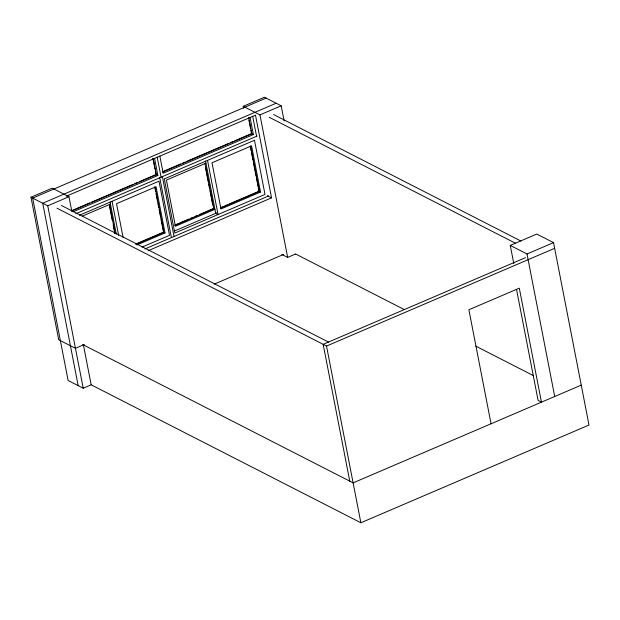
<?xml version="1.0" encoding="UTF-8"?>
<svg xmlns="http://www.w3.org/2000/svg" width="620" height="620" viewBox="0 0 620 620"><rect width="100%" height="100%" fill="white"/><g stroke="black" fill="none" stroke-linecap="round" stroke-linejoin="round"><path stroke-width="0.93" d="M84.297 344.534L75.454 348.316L58.698 339.752L31 197.238L52.219 188.147L68.975 196.718L71.742 210.963M243.583 108.221L243.21 106.322L264.43 97.231L281.185 105.803L284.138 121.001M266.104 98.084L32.674 198.098L68.13 380.51L83.212 388.221L91.171 384.811L360.871 522.769L589 425.033L553.544 242.621L536.788 234.05L510.26 245.412L513.771 263.469M276.156 103.23L42.726 203.236L78.182 385.648M66.278 196.23L255.494 115.173L271.56 197.85L148.087 250.751M31 197.238L47.755 205.809L68.975 196.718M243.21 106.322L259.958 114.894L281.185 105.803M72.036 210.521L89.714 202.949M91.489 202.19L133.044 184.388M134.811 183.629L137.462 182.489M139.229 181.73L156.031 174.538L157.875 175.475L154.55 158.356M163.99 171.128L180.792 163.928M182.559 163.168L185.209 162.037M186.976 161.278L228.54 143.476M230.307 142.716L232.957 141.577M234.724 140.817L251.526 133.625L253.371 134.563L250.038 117.444M71.486 211.071L156.364 174.708L153.218 158.488M162.556 172.058L251.86 133.796L248.705 117.575M72.99 211.846L157.875 175.475M253.371 134.563L163.184 173.205L159.851 156.085M75.756 213.745L257.021 136.09M79.406 215.272L158.983 181.18L169.508 235.337L142.05 247.101M82.359 216.124L110.461 204.081M205.956 163.176L166.431 180.102L175.406 226.277L214.931 209.343L213.365 208.545L199.369 214.597M174.778 225.13L188.829 219.108M190.588 218.356L193.223 217.233M194.982 216.481L197.617 215.349M175.111 225.3L213.761 208.746L204.964 163.517M136.284 243.831L163.51 232.167L160.952 218.969M220.363 207.809L222.999 206.677M224.75 205.925L227.385 204.794M229.144 204.042L259.005 191.255L256.44 178.056M135.741 244.373L163.85 232.337L155.054 187.1M220.697 207.979L259.346 191.425L250.55 146.188M136.911 244.978L165.021 232.934L156.046 186.76L116.521 203.693L123.117 237.615M260.516 192.022L220.991 208.956L212.017 162.781L251.542 145.847L260.516 192.022L258.951 191.224M174.243 231.105L216.767 212.885M144.863 248.976L268.654 195.943M214.218 284.146L283.449 254.487M281.798 254.401L287.665 257.401L295.624 253.991M510.26 245.412L527.015 253.983L553.544 242.621M525.558 257.633L323.175 344.34L349.765 481.151M56.962 208.173L326.523 346.053L554.652 248.318M581.242 385.129L353.121 482.864L82.693 344.542M273.614 114.545L520.878 241.017M269.173 117.258L515.569 243.288M267.375 195.703L271.56 197.85M295.763 254.068L404.318 309.589M475.827 346.169L533.549 375.697M163.455 232.136L165.021 232.934M61.403 205.46L328.476 342.07M527.015 253.983L554.714 396.498M516.499 289.308L538.106 400.466L541.454 402.179L519.296 288.168L468.89 309.76L491.055 423.77M326.523 346.053L360.871 522.769M259.958 114.894L287.665 257.401M252.697 116.328L256.579 136.284M248.899 120.109L250.472 128.216M250.829 130.022L251.526 133.625M250.217 146.018L251.131 150.73M251.495 152.613L252.96 160.154M253.332 162.037L256.076 176.173M207.529 160.379L218.054 214.536L215.706 213.334L205.553 161.084M205.546 168.059L208.297 182.187M208.661 184.078L209.576 188.79M209.947 190.673L212.691 204.809M162.409 176.623L174.042 236.476M157.178 157.108L161.084 177.188M159.758 177.762L171.391 237.615M152.876 158.317L154.984 169.128M155.333 170.934L156.031 174.538M154.721 186.93L155.636 191.642M156 193.525L157.465 201.066M157.837 202.949L158.751 207.661M159.115 209.544L160.58 217.085M112.034 201.291L118.683 235.499M110.058 201.996L116.335 234.298M109.477 204.429L115.15 233.639M109.508 206.142L112.251 220.278M113.166 224.99L114.816 233.469M83.413 344.906L91.171 384.811M47.755 205.809L83.212 388.221M254.479 140.267L164.292 178.909L174.817 233.058L265.004 194.424L254.479 140.267"/></g></svg>
